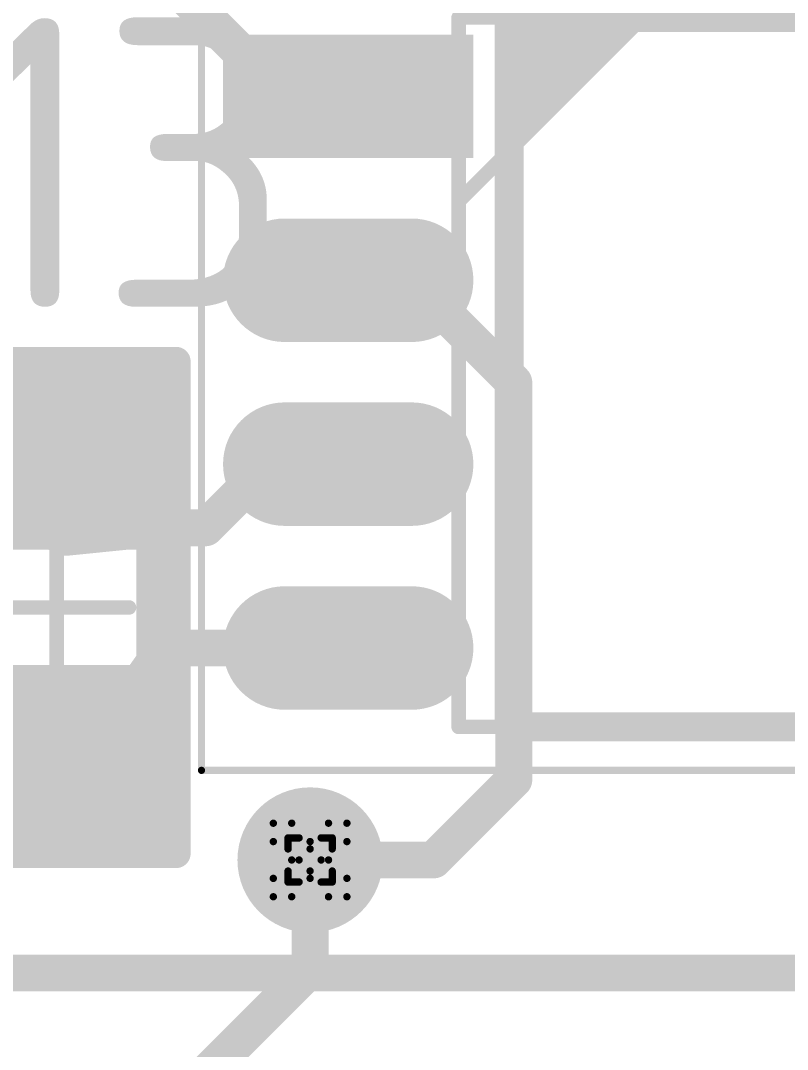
# Model space of a CAD drawing. Header units: millimetres. Extents: x 3219 to 51106, y -14166 to 2063.
# Drawn here: x 5556.98 to 5562.27, y 1771.06 to 1778.16 of the extents above; entities that cross this region are included whole.
import ezdxf

# ---------------------------------------------------------------- set-up
doc = ezdxf.new("R2010")
doc.units = ezdxf.units.MM
doc.layers.get('0').update_dxf_attribs({"lineweight": 53})
for name, color, linetype in [('Bottom Layer', 5, 'Continuous'), ('Bottom Solder', 6, 'Continuous'), ('Drill Drawing', 1, 'Continuous'), ('Mechanical 13', 56, 'Continuous'), ('Mechanical 15', 56, 'Continuous'), ('Top Layer', 1, 'Continuous'), ('Top Overlay', 2, 'Continuous'), ('Top Paste', 8, 'Continuous'), ('Top Solder', 216, 'Continuous')]:
    doc.layers.add(name, color=color, linetype=linetype)
doc.styles.add('GOST type B', font='GOST_B.TTF', dxfattribs={"height": 3.5})

# ---------------------------------------------------------------- blocks, each defined once
blk = doc.blocks.new('8_SOIC_107')
at = {"layer": 'Top Layer'}
blk.add_hatch(color=1, dxfattribs=at).paths.add_polyline_path([(-3.4745, 2.23), (-1.9495, 2.23), (-1.9495, 1.58), (-3.4745, 1.58)])
h = blk.add_hatch(color=1, dxfattribs=at)
edge = h.paths.add_edge_path()
edge.add_arc((2.2745, 1.905), 0.325, 90, 270)
edge.add_line((2.2745, 1.58), (3.1495, 1.58))
edge.add_arc((3.1495, 1.905), 0.325, 270, 450)
edge.add_line((3.1495, 2.23), (2.2745, 2.23))
h = blk.add_hatch(color=1, dxfattribs=at)
edge = h.paths.add_edge_path()
edge.add_arc((-3.1495, 0.635), 0.325, 90, 270)
edge.add_line((-3.1495, 0.31), (-2.2745, 0.31))
edge.add_arc((-2.2745, 0.635), 0.325, 270, 450)
edge.add_line((-2.2745, 0.96), (-3.1495, 0.96))
h = blk.add_hatch(color=1, dxfattribs=at)
edge = h.paths.add_edge_path()
edge.add_arc((2.2745, 0.635), 0.325, 90, 270)
edge.add_line((2.2745, 0.31), (3.1495, 0.31))
edge.add_arc((3.1495, 0.635), 0.325, 270, 450)
edge.add_line((3.1495, 0.96), (2.2745, 0.96))
h = blk.add_hatch(color=1, dxfattribs=at)
edge = h.paths.add_edge_path()
edge.add_arc((-3.1495, -0.635), 0.325, 90, 270)
edge.add_line((-3.1495, -0.96), (-2.2745, -0.96))
edge.add_arc((-2.2745, -0.635), 0.325, 270, 450)
edge.add_line((-2.2745, -0.31), (-3.1495, -0.31))
h = blk.add_hatch(color=1, dxfattribs=at)
edge = h.paths.add_edge_path()
edge.add_arc((2.2745, -0.635), 0.325, 90, 270)
edge.add_line((2.2745, -0.96), (3.1495, -0.96))
edge.add_arc((3.1495, -0.635), 0.325, 270, 450)
edge.add_line((3.1495, -0.31), (2.2745, -0.31))
h = blk.add_hatch(color=1, dxfattribs=at)
edge = h.paths.add_edge_path()
edge.add_arc((-3.1495, -1.905), 0.325, 90, 270)
edge.add_line((-3.1495, -2.23), (-2.2745, -2.23))
edge.add_arc((-2.2745, -1.905), 0.325, 270, 450)
edge.add_line((-2.2745, -1.58), (-3.1495, -1.58))
h = blk.add_hatch(color=1, dxfattribs=at)
edge = h.paths.add_edge_path()
edge.add_arc((2.2745, -1.905), 0.325, 90, 270)
edge.add_line((2.2745, -2.23), (3.1495, -2.23))
edge.add_arc((3.1495, -1.905), 0.325, 270, 450)
edge.add_line((3.1495, -1.58), (2.2745, -1.58))
at = {"layer": 'Top Overlay'}
blk.add_hatch(color=2, dxfattribs=at).paths.add_polyline_path([(-1.6, 1.55), (-0.7, 2.45), (-1.6, 2.45)])
at = {"layer": 'Top Paste'}
blk.add_hatch(color=8, dxfattribs=at).paths.add_polyline_path([(-3.4745, 2.23), (-1.9495, 2.23), (-1.9495, 1.58), (-3.4745, 1.58)])
h = blk.add_hatch(color=8, dxfattribs=at)
edge = h.paths.add_edge_path()
edge.add_arc((2.2745, 1.905), 0.325, 90, 270)
edge.add_line((2.2745, 1.58), (3.1495, 1.58))
edge.add_arc((3.1495, 1.905), 0.325, 270, 450)
edge.add_line((3.1495, 2.23), (2.2745, 2.23))
h = blk.add_hatch(color=8, dxfattribs=at)
edge = h.paths.add_edge_path()
edge.add_arc((-3.1495, 0.635), 0.325, 90, 270)
edge.add_line((-3.1495, 0.31), (-2.2745, 0.31))
edge.add_arc((-2.2745, 0.635), 0.325, 270, 450)
edge.add_line((-2.2745, 0.96), (-3.1495, 0.96))
h = blk.add_hatch(color=8, dxfattribs=at)
edge = h.paths.add_edge_path()
edge.add_arc((2.2745, 0.635), 0.325, 90, 270)
edge.add_line((2.2745, 0.31), (3.1495, 0.31))
edge.add_arc((3.1495, 0.635), 0.325, 270, 450)
edge.add_line((3.1495, 0.96), (2.2745, 0.96))
h = blk.add_hatch(color=8, dxfattribs=at)
edge = h.paths.add_edge_path()
edge.add_arc((-3.1495, -0.635), 0.325, 90, 270)
edge.add_line((-3.1495, -0.96), (-2.2745, -0.96))
edge.add_arc((-2.2745, -0.635), 0.325, 270, 450)
edge.add_line((-2.2745, -0.31), (-3.1495, -0.31))
h = blk.add_hatch(color=8, dxfattribs=at)
edge = h.paths.add_edge_path()
edge.add_arc((2.2745, -0.635), 0.325, 90, 270)
edge.add_line((2.2745, -0.96), (3.1495, -0.96))
edge.add_arc((3.1495, -0.635), 0.325, 270, 450)
edge.add_line((3.1495, -0.31), (2.2745, -0.31))
h = blk.add_hatch(color=8, dxfattribs=at)
edge = h.paths.add_edge_path()
edge.add_arc((-3.1495, -1.905), 0.325, 90, 270)
edge.add_line((-3.1495, -2.23), (-2.2745, -2.23))
edge.add_arc((-2.2745, -1.905), 0.325, 270, 450)
edge.add_line((-2.2745, -1.58), (-3.1495, -1.58))
h = blk.add_hatch(color=8, dxfattribs=at)
edge = h.paths.add_edge_path()
edge.add_arc((2.2745, -1.905), 0.325, 90, 270)
edge.add_line((2.2745, -2.23), (3.1495, -2.23))
edge.add_arc((3.1495, -1.905), 0.325, 270, 450)
edge.add_line((3.1495, -1.58), (2.2745, -1.58))
at = {"layer": 'Top Solder'}
blk.add_hatch(color=216, dxfattribs=at).paths.add_polyline_path([(-3.5761, 2.3316), (-1.8479, 2.3316), (-1.8479, 1.4784), (-3.5761, 1.4784)])
h = blk.add_hatch(color=216, dxfattribs=at)
edge = h.paths.add_edge_path()
edge.add_arc((2.2745, 1.905), 0.4266, 90, 270)
edge.add_line((2.2745, 1.4784), (3.1495, 1.4784))
edge.add_arc((3.1495, 1.905), 0.4266, 270, 450)
edge.add_line((3.1495, 2.3316), (2.2745, 2.3316))
h = blk.add_hatch(color=216, dxfattribs=at)
edge = h.paths.add_edge_path()
edge.add_arc((-3.1495, 0.635), 0.4266, 90, 270)
edge.add_line((-3.1495, 0.2084), (-2.2745, 0.2084))
edge.add_arc((-2.2745, 0.635), 0.4266, 270, 450)
edge.add_line((-2.2745, 1.0616), (-3.1495, 1.0616))
h = blk.add_hatch(color=216, dxfattribs=at)
edge = h.paths.add_edge_path()
edge.add_arc((2.2745, 0.635), 0.4266, 90, 270)
edge.add_line((2.2745, 0.2084), (3.1495, 0.2084))
edge.add_arc((3.1495, 0.635), 0.4266, 270, 450)
edge.add_line((3.1495, 1.0616), (2.2745, 1.0616))
h = blk.add_hatch(color=216, dxfattribs=at)
edge = h.paths.add_edge_path()
edge.add_arc((-3.1495, -0.635), 0.4266, 90, 270)
edge.add_line((-3.1495, -1.0616), (-2.2745, -1.0616))
edge.add_arc((-2.2745, -0.635), 0.4266, 270, 450)
edge.add_line((-2.2745, -0.2084), (-3.1495, -0.2084))
h = blk.add_hatch(color=216, dxfattribs=at)
edge = h.paths.add_edge_path()
edge.add_arc((2.2745, -0.635), 0.4266, 90, 270)
edge.add_line((2.2745, -1.0616), (3.1495, -1.0616))
edge.add_arc((3.1495, -0.635), 0.4266, 270, 450)
edge.add_line((3.1495, -0.2084), (2.2745, -0.2084))
h = blk.add_hatch(color=216, dxfattribs=at)
edge = h.paths.add_edge_path()
edge.add_arc((-3.1495, -1.905), 0.4266, 90, 270)
edge.add_line((-3.1495, -2.3316), (-2.2745, -2.3316))
edge.add_arc((-2.2745, -1.905), 0.4266, 270, 450)
edge.add_line((-2.2745, -1.4784), (-3.1495, -1.4784))
h = blk.add_hatch(color=216, dxfattribs=at)
edge = h.paths.add_edge_path()
edge.add_arc((2.2745, -1.905), 0.4266, 90, 270)
edge.add_line((2.2745, -2.3316), (3.1495, -2.3316))
edge.add_arc((3.1495, -1.905), 0.4266, 270, 450)
edge.add_line((3.1495, -1.4784), (2.2745, -1.4784))
at = {"layer": 'Mechanical 13'}
for points in [[(-1.95, 1.18, 0.1, 0.1, 0), (-0.68, 2.45, 0.1, 0.1, 0)], [(-1.95, -2.45, 0.1, 0.1, 0), (-1.95, 2.45, 0.1, 0.1, 0)], [(-1.95, 2.45, 0.1, 0.1, 0), (1.95, 2.45, 0.1, 0.1, 0)], [(1.95, -2.45, 0.1, 0.1, 0), (1.95, 2.45, 0.1, 0.1, 0)], [(-1.575, 1.625, 0.1, 0.1, 0), (-1.525, 1.625, 0.1, 0.1, 0)], [(-1.95, -2.45, 0.1, 0.1, 0), (1.95, -2.45, 0.1, 0.1, 0)]]:
    blk.add_lwpolyline(points, format="xyseb", dxfattribs=at)
for points in [[(-1.975, 2.45, 0.05, 0.05, 1), (-1.925, 2.45, 0.05, 0.05, 1)], [(-1.975, 2.45, 0.05, 0.05, 1), (-1.925, 2.45, 0.05, 0.05, 1)], [(-0.705, 2.45, 0.05, 0.05, 1), (-0.655, 2.45, 0.05, 0.05, 1)], [(1.925, 2.45, 0.05, 0.05, 1), (1.975, 2.45, 0.05, 0.05, 1)], [(1.925, 2.45, 0.05, 0.05, 1), (1.975, 2.45, 0.05, 0.05, 1)], [(-1.6, 1.625, 0.05, 0.05, 1), (-1.55, 1.625, 0.05, 0.05, 1)], [(-1.55, 1.625, 0.05, 0.05, 1), (-1.5, 1.625, 0.05, 0.05, 1)], [(-1.975, 1.18, 0.05, 0.05, 1), (-1.925, 1.18, 0.05, 0.05, 1)], [(-1.975, -2.45, 0.05, 0.05, 1), (-1.925, -2.45, 0.05, 0.05, 1)], [(-1.975, -2.45, 0.05, 0.05, 1), (-1.925, -2.45, 0.05, 0.05, 1)], [(1.925, -2.45, 0.05, 0.05, 1), (1.975, -2.45, 0.05, 0.05, 1)], [(1.925, -2.45, 0.05, 0.05, 1), (1.975, -2.45, 0.05, 0.05, 1)]]:
    blk.add_lwpolyline(points, format="xyseb", close=True, dxfattribs=at)
at = {"layer": 'Mechanical 15'}
for points in [[(-3.725, -2.75, 0.05, 0.05, 0), (-3.725, 2.75, 0.05, 0.05, 0)], [(-3.725, 2.75, 0.05, 0.05, 0), (3.725, 2.75, 0.05, 0.05, 0)], [(3.725, -2.75, 0.05, 0.05, 0), (3.725, 2.75, 0.05, 0.05, 0)], [(-3.725, -2.75, 0.05, 0.05, 0), (3.725, -2.75, 0.05, 0.05, 0)]]:
    blk.add_lwpolyline(points, format="xyseb", dxfattribs=at)
for points in [[(-3.7375, 2.75, 0.025, 0.025, 1), (-3.7125, 2.75, 0.025, 0.025, 1)], [(-3.7375, 2.75, 0.025, 0.025, 1), (-3.7125, 2.75, 0.025, 0.025, 1)], [(3.7125, 2.75, 0.025, 0.025, 1), (3.7375, 2.75, 0.025, 0.025, 1)], [(3.7125, 2.75, 0.025, 0.025, 1), (3.7375, 2.75, 0.025, 0.025, 1)], [(-3.7375, -2.75, 0.025, 0.025, 1), (-3.7125, -2.75, 0.025, 0.025, 1)], [(-3.7375, -2.75, 0.025, 0.025, 1), (-3.7125, -2.75, 0.025, 0.025, 1)], [(3.7125, -2.75, 0.025, 0.025, 1), (3.7375, -2.75, 0.025, 0.025, 1)], [(3.7125, -2.75, 0.025, 0.025, 1), (3.7375, -2.75, 0.025, 0.025, 1)]]:
    blk.add_lwpolyline(points, format="xyseb", close=True, dxfattribs=at)
at = {"layer": 'Top Overlay'}
for points in [[(-1.6, -2.45, 0.2, 0.2, 0), (-1.6, 2.45, 0.2, 0.2, 0)], [(-1.6, 2.45, 0.2, 0.2, 0), (1.6, 2.45, 0.2, 0.2, 0)], [(-1.6, 1.55, 0.1, 0.1, 0), (-0.7, 2.45, 0.1, 0.1, 0)], [(-0.7, 2.45, 0.1, 0.1, 0), (-0.6, 2.45, 0.1, 0.1, 0)], [(1.6, -2.45, 0.2, 0.2, 0), (1.6, 2.45, 0.2, 0.2, 0)], [(-1.6, -2.45, 0.2, 0.2, 0), (1.6, -2.45, 0.2, 0.2, 0)]]:
    blk.add_lwpolyline(points, format="xyseb", dxfattribs=at)
for points in [[(-1.65, 2.45, 0.1, 0.1, 1), (-1.55, 2.45, 0.1, 0.1, 1)], [(-1.65, 2.45, 0.1, 0.1, 1), (-1.55, 2.45, 0.1, 0.1, 1)], [(-0.725, 2.45, 0.05, 0.05, 1), (-0.675, 2.45, 0.05, 0.05, 1)], [(-0.725, 2.45, 0.05, 0.05, 1), (-0.675, 2.45, 0.05, 0.05, 1)], [(-0.625, 2.45, 0.05, 0.05, 1), (-0.575, 2.45, 0.05, 0.05, 1)], [(1.55, 2.45, 0.1, 0.1, 1), (1.65, 2.45, 0.1, 0.1, 1)], [(1.55, 2.45, 0.1, 0.1, 1), (1.65, 2.45, 0.1, 0.1, 1)], [(-1.625, 1.55, 0.05, 0.05, 1), (-1.575, 1.55, 0.05, 0.05, 1)], [(-1.65, -2.45, 0.1, 0.1, 1), (-1.55, -2.45, 0.1, 0.1, 1)], [(-1.65, -2.45, 0.1, 0.1, 1), (-1.55, -2.45, 0.1, 0.1, 1)], [(1.55, -2.45, 0.1, 0.1, 1), (1.65, -2.45, 0.1, 0.1, 1)], [(1.55, -2.45, 0.1, 0.1, 1), (1.65, -2.45, 0.1, 0.1, 1)]]:
    blk.add_lwpolyline(points, format="xyseb", close=True, dxfattribs=at)
blk = doc.blocks.new('CAP__0805_116')
at = {"layer": 'Top Layer'}
for points in [[(-1.5, -0.625), (-1.5, 0.625), (-0.5, 0.625), (-0.5, -0.625)], [(0.5, -0.625), (0.5, 0.625), (1.5, 0.625), (1.5, -0.625)]]:
    blk.add_hatch(color=1, dxfattribs=at).paths.add_polyline_path(points)
at = {"layer": 'Top Paste'}
for points in [[(-1.5, -0.625), (-1.5, 0.625), (-0.5, 0.625), (-0.5, -0.625)], [(0.5, -0.625), (0.5, 0.625), (1.5, 0.625), (1.5, -0.625)]]:
    blk.add_hatch(color=8, dxfattribs=at).paths.add_polyline_path(points)
at = {"layer": 'Top Solder'}
for points in [[(-1.6016, -0.7266), (-1.6016, 0.7266), (-0.3984, 0.7266), (-0.3984, -0.7266)], [(0.3984, -0.7266), (0.3984, 0.7266), (1.6016, 0.7266), (1.6016, -0.7266)]]:
    blk.add_hatch(color=216, dxfattribs=at).paths.add_polyline_path(points)
at = {"layer": 'Mechanical 13'}
for points in [[(-0.9492, 0.6, 0.1, 0.1, 0), (1.05, 0.6, 0.1, 0.1, 0)], [(-0.9492, 0.6, 0.1, 0.1, 0), (-0.9492, -0.6, 0.1, 0.1, 0)], [(1.05, 0.6, 0.1, 0.1, 0), (1.05, -0.6, 0.1, 0.1, 0)], [(-0.9492, -0.6, 0.1, 0.1, 0), (1.05, -0.6, 0.1, 0.1, 0)]]:
    blk.add_lwpolyline(points, format="xyseb", dxfattribs=at)
for points in [[(-0.9742, 0.6, 0.05, 0.05, 1), (-0.9242, 0.6, 0.05, 0.05, 1)], [(-0.9742, 0.6, 0.05, 0.05, 1), (-0.9242, 0.6, 0.05, 0.05, 1)], [(1.025, 0.6, 0.05, 0.05, 1), (1.075, 0.6, 0.05, 0.05, 1)], [(1.025, 0.6, 0.05, 0.05, 1), (1.075, 0.6, 0.05, 0.05, 1)], [(-0.9742, -0.6, 0.05, 0.05, 1), (-0.9242, -0.6, 0.05, 0.05, 1)], [(-0.9742, -0.6, 0.05, 0.05, 1), (-0.9242, -0.6, 0.05, 0.05, 1)], [(1.025, -0.6, 0.05, 0.05, 1), (1.075, -0.6, 0.05, 0.05, 1)], [(1.025, -0.6, 0.05, 0.05, 1), (1.075, -0.6, 0.05, 0.05, 1)]]:
    blk.add_lwpolyline(points, format="xyseb", close=True, dxfattribs=at)
at = {"layer": 'Mechanical 15'}
for points in [[(-1.7, 0.7, 0.1, 0.1, 0), (-1.7, -0.7, 0.1, 0.1, 0)], [(1.7, 0.7, 0.1, 0.1, 0), (-1.7, 0.7, 0.1, 0.1, 0)], [(1.7, 0.7, 0.1, 0.1, 0), (1.7, -0.7, 0.1, 0.1, 0)], [(0, 0.5, 0.1, 0.1, 0), (0, -0.5, 0.1, 0.1, 0)], [(-0.5, 0, 0.1, 0.1, 0), (0.5, 0, 0.1, 0.1, 0)], [(1.7, -0.7, 0.1, 0.1, 0), (-1.7, -0.7, 0.1, 0.1, 0)]]:
    blk.add_lwpolyline(points, format="xyseb", dxfattribs=at)
for points in [[(-1.725, 0.7, 0.05, 0.05, 1), (-1.675, 0.7, 0.05, 0.05, 1)], [(-1.725, 0.7, 0.05, 0.05, 1), (-1.675, 0.7, 0.05, 0.05, 1)], [(1.675, 0.7, 0.05, 0.05, 1), (1.725, 0.7, 0.05, 0.05, 1)], [(1.675, 0.7, 0.05, 0.05, 1), (1.725, 0.7, 0.05, 0.05, 1)], [(-0.025, 0.5, 0.05, 0.05, 1), (0.025, 0.5, 0.05, 0.05, 1)], [(-0.525, 0, 0.05, 0.05, 1), (-0.475, 0, 0.05, 0.05, 1)], [(0.475, 0, 0.05, 0.05, 1), (0.525, 0, 0.05, 0.05, 1)], [(-0.025, -0.5, 0.05, 0.05, 1), (0.025, -0.5, 0.05, 0.05, 1)], [(-1.725, -0.7, 0.05, 0.05, 1), (-1.675, -0.7, 0.05, 0.05, 1)], [(-1.725, -0.7, 0.05, 0.05, 1), (-1.675, -0.7, 0.05, 0.05, 1)], [(1.675, -0.7, 0.05, 0.05, 1), (1.725, -0.7, 0.05, 0.05, 1)], [(1.675, -0.7, 0.05, 0.05, 1), (1.725, -0.7, 0.05, 0.05, 1)]]:
    blk.add_lwpolyline(points, format="xyseb", close=True, dxfattribs=at)
at = {"layer": 'Top Overlay'}
for points in [[(-1.7, 0.825, 0.2, 0.2, 0), (1.7, 0.825, 0.2, 0.2, 0)], [(-1.7, 0.825, 0.2, 0.2, 0), (-1.7, -0.825, 0.2, 0.2, 0)], [(1.7, 0.825, 0.2, 0.2, 0), (1.7, -0.825, 0.2, 0.2, 0)], [(-1.7, -0.825, 0.2, 0.2, 0), (1.7, -0.825, 0.2, 0.2, 0)]]:
    blk.add_lwpolyline(points, format="xyseb", dxfattribs=at)
for points in [[(-1.75, 0.825, 0.1, 0.1, 1), (-1.65, 0.825, 0.1, 0.1, 1)], [(-1.75, 0.825, 0.1, 0.1, 1), (-1.65, 0.825, 0.1, 0.1, 1)], [(1.65, 0.825, 0.1, 0.1, 1), (1.75, 0.825, 0.1, 0.1, 1)], [(1.65, 0.825, 0.1, 0.1, 1), (1.75, 0.825, 0.1, 0.1, 1)], [(-1.75, -0.825, 0.1, 0.1, 1), (-1.65, -0.825, 0.1, 0.1, 1)], [(-1.75, -0.825, 0.1, 0.1, 1), (-1.65, -0.825, 0.1, 0.1, 1)], [(1.65, -0.825, 0.1, 0.1, 1), (1.75, -0.825, 0.1, 0.1, 1)], [(1.65, -0.825, 0.1, 0.1, 1), (1.75, -0.825, 0.1, 0.1, 1)]]:
    blk.add_lwpolyline(points, format="xyseb", close=True, dxfattribs=at)

msp = doc.modelspace()

# ---------------------------------------------------------------- hatches: boundary and pattern name
at = {"layer": 'Bottom Layer'}
h = msp.add_hatch(color=5, dxfattribs=at)
edge = h.paths.add_edge_path()
edge.add_arc((5558.9785, 1772.3641), 0.4, 0, 360)
at = {"layer": 'Bottom Solder'}
h = msp.add_hatch(color=6, dxfattribs=at)
edge = h.paths.add_edge_path()
edge.add_arc((5558.9785, 1772.3641), 0.5016, 0, 360)
at = {"layer": 'Top Layer'}
h = msp.add_hatch(color=1, dxfattribs=at)
edge = h.paths.add_edge_path()
edge.add_arc((5558.9785, 1772.3641), 0.4, 0, 360)
at = {"layer": 'Top Solder'}
h = msp.add_hatch(color=216, dxfattribs=at)
edge = h.paths.add_edge_path()
edge.add_arc((5558.9785, 1772.3641), 0.5016, 0, 360)

# ---------------------------------------------------------------- linework, layer by layer
at = {"layer": 'Bottom Layer'}
for points in [[(5558.9785, 1771.6081, 0.254, 0.254, 0), (5558.9785, 1772.3641, 0.254, 0.254, 0)], [(5552.4785, 1765.1081, 0.254, 0.254, 0), (5558.9785, 1771.6081, 0.254, 0.254, 0)]]:
    msp.add_lwpolyline(points, format="xyseb", dxfattribs=at)
for points in [[(5558.915, 1772.3641, 0.127, 0.127, 1), (5559.042, 1772.3641, 0.127, 0.127, 1)], [(5558.915, 1771.6081, 0.127, 0.127, 1), (5559.042, 1771.6081, 0.127, 0.127, 1)], [(5558.915, 1771.6081, 0.127, 0.127, 1), (5559.042, 1771.6081, 0.127, 0.127, 1)]]:
    msp.add_lwpolyline(points, format="xyseb", close=True, dxfattribs=at)
at = {"layer": 'Drill Drawing'}
for points in [[(5558.7245, 1772.4911, 0.0508, 0.0508, 0), (5558.7245, 1772.6181, 0.0508, 0.0508, 0)], [(5558.7245, 1772.6181, 0.0508, 0.0508, 0), (5558.8515, 1772.6181, 0.0508, 0.0508, 0)], [(5558.8515, 1772.6181, 0.0508, 0.0508, 0), (5558.9785, 1772.4911, 0.0508, 0.0508, 0)], [(5558.9785, 1772.4911, 0.0508, 0.0508, 0), (5559.1055, 1772.6181, 0.0508, 0.0508, 0)], [(5559.1055, 1772.6181, 0.0508, 0.0508, 0), (5559.2325, 1772.6181, 0.0508, 0.0508, 0)], [(5559.2325, 1772.4911, 0.0508, 0.0508, 0), (5559.2325, 1772.6181, 0.0508, 0.0508, 0)], [(5558.7245, 1772.4911, 0.0508, 0.0508, 0), (5558.8515, 1772.3641, 0.0508, 0.0508, 0)], [(5558.8261, 1772.4403, 0.0508, 0.0508, 0), (5558.8261, 1772.5165, 0.0508, 0.0508, 0)], [(5558.8261, 1772.5165, 0.0508, 0.0508, 0), (5558.9023, 1772.5165, 0.0508, 0.0508, 0)], [(5558.9023, 1772.5165, 0.0508, 0.0508, 0), (5558.9785, 1772.4403, 0.0508, 0.0508, 0)], [(5558.9785, 1772.4403, 0.0508, 0.0508, 0), (5559.0547, 1772.5165, 0.0508, 0.0508, 0)], [(5559.0547, 1772.5165, 0.0508, 0.0508, 0), (5559.1309, 1772.5165, 0.0508, 0.0508, 0)], [(5559.1055, 1772.3641, 0.0508, 0.0508, 0), (5559.2325, 1772.4911, 0.0508, 0.0508, 0)], [(5559.1309, 1772.4403, 0.0508, 0.0508, 0), (5559.1309, 1772.5165, 0.0508, 0.0508, 0)], [(5558.8261, 1772.4403, 0.0508, 0.0508, 0), (5558.9023, 1772.3641, 0.0508, 0.0508, 0)], [(5559.0547, 1772.3641, 0.0508, 0.0508, 0), (5559.1309, 1772.4403, 0.0508, 0.0508, 0)], [(5558.7245, 1772.2371, 0.0508, 0.0508, 0), (5558.8515, 1772.3641, 0.0508, 0.0508, 0)], [(5558.8261, 1772.2879, 0.0508, 0.0508, 0), (5558.9023, 1772.3641, 0.0508, 0.0508, 0)], [(5559.0547, 1772.3641, 0.0508, 0.0508, 0), (5559.1309, 1772.2879, 0.0508, 0.0508, 0)], [(5559.1055, 1772.3641, 0.0508, 0.0508, 0), (5559.2325, 1772.2371, 0.0508, 0.0508, 0)], [(5558.8261, 1772.2117, 0.0508, 0.0508, 0), (5558.8261, 1772.2879, 0.0508, 0.0508, 0)], [(5558.9023, 1772.2117, 0.0508, 0.0508, 0), (5558.9785, 1772.2879, 0.0508, 0.0508, 0)], [(5558.9785, 1772.2879, 0.0508, 0.0508, 0), (5559.0547, 1772.2117, 0.0508, 0.0508, 0)], [(5559.1309, 1772.2117, 0.0508, 0.0508, 0), (5559.1309, 1772.2879, 0.0508, 0.0508, 0)], [(5558.7245, 1772.1101, 0.0508, 0.0508, 0), (5558.7245, 1772.2371, 0.0508, 0.0508, 0)], [(5558.8261, 1772.2117, 0.0508, 0.0508, 0), (5558.9023, 1772.2117, 0.0508, 0.0508, 0)], [(5558.8515, 1772.1101, 0.0508, 0.0508, 0), (5558.9785, 1772.2371, 0.0508, 0.0508, 0)], [(5558.9785, 1772.2371, 0.0508, 0.0508, 0), (5559.1055, 1772.1101, 0.0508, 0.0508, 0)], [(5559.0547, 1772.2117, 0.0508, 0.0508, 0), (5559.1309, 1772.2117, 0.0508, 0.0508, 0)], [(5559.2325, 1772.1101, 0.0508, 0.0508, 0), (5559.2325, 1772.2371, 0.0508, 0.0508, 0)], [(5558.7245, 1772.1101, 0.0508, 0.0508, 0), (5558.8515, 1772.1101, 0.0508, 0.0508, 0)], [(5559.1055, 1772.1101, 0.0508, 0.0508, 0), (5559.2325, 1772.1101, 0.0508, 0.0508, 0)]]:
    msp.add_lwpolyline(points, format="xyseb", dxfattribs=at)
for points in [[(5558.7118, 1772.6181, 0.0254, 0.0254, 1), (5558.7372, 1772.6181, 0.0254, 0.0254, 1)], [(5558.7118, 1772.6181, 0.0254, 0.0254, 1), (5558.7372, 1772.6181, 0.0254, 0.0254, 1)], [(5558.8388, 1772.6181, 0.0254, 0.0254, 1), (5558.8642, 1772.6181, 0.0254, 0.0254, 1)], [(5558.8388, 1772.6181, 0.0254, 0.0254, 1), (5558.8642, 1772.6181, 0.0254, 0.0254, 1)], [(5559.0928, 1772.6181, 0.0254, 0.0254, 1), (5559.1182, 1772.6181, 0.0254, 0.0254, 1)], [(5559.0928, 1772.6181, 0.0254, 0.0254, 1), (5559.1182, 1772.6181, 0.0254, 0.0254, 1)], [(5559.2198, 1772.6181, 0.0254, 0.0254, 1), (5559.2452, 1772.6181, 0.0254, 0.0254, 1)], [(5559.2198, 1772.6181, 0.0254, 0.0254, 1), (5559.2452, 1772.6181, 0.0254, 0.0254, 1)], [(5558.7118, 1772.4911, 0.0254, 0.0254, 1), (5558.7372, 1772.4911, 0.0254, 0.0254, 1)], [(5558.7118, 1772.4911, 0.0254, 0.0254, 1), (5558.7372, 1772.4911, 0.0254, 0.0254, 1)], [(5558.8134, 1772.5165, 0.0254, 0.0254, 1), (5558.8388, 1772.5165, 0.0254, 0.0254, 1)], [(5558.8134, 1772.5165, 0.0254, 0.0254, 1), (5558.8388, 1772.5165, 0.0254, 0.0254, 1)], [(5558.8896, 1772.5165, 0.0254, 0.0254, 1), (5558.915, 1772.5165, 0.0254, 0.0254, 1)], [(5558.8896, 1772.5165, 0.0254, 0.0254, 1), (5558.915, 1772.5165, 0.0254, 0.0254, 1)], [(5558.9658, 1772.4911, 0.0254, 0.0254, 1), (5558.9912, 1772.4911, 0.0254, 0.0254, 1)], [(5558.9658, 1772.4911, 0.0254, 0.0254, 1), (5558.9912, 1772.4911, 0.0254, 0.0254, 1)], [(5559.042, 1772.5165, 0.0254, 0.0254, 1), (5559.0674, 1772.5165, 0.0254, 0.0254, 1)], [(5559.042, 1772.5165, 0.0254, 0.0254, 1), (5559.0674, 1772.5165, 0.0254, 0.0254, 1)], [(5559.1182, 1772.5165, 0.0254, 0.0254, 1), (5559.1436, 1772.5165, 0.0254, 0.0254, 1)], [(5559.1182, 1772.5165, 0.0254, 0.0254, 1), (5559.1436, 1772.5165, 0.0254, 0.0254, 1)], [(5559.2198, 1772.4911, 0.0254, 0.0254, 1), (5559.2452, 1772.4911, 0.0254, 0.0254, 1)], [(5559.2198, 1772.4911, 0.0254, 0.0254, 1), (5559.2452, 1772.4911, 0.0254, 0.0254, 1)], [(5558.8134, 1772.4403, 0.0254, 0.0254, 1), (5558.8388, 1772.4403, 0.0254, 0.0254, 1)], [(5558.8134, 1772.4403, 0.0254, 0.0254, 1), (5558.8388, 1772.4403, 0.0254, 0.0254, 1)], [(5558.9658, 1772.4403, 0.0254, 0.0254, 1), (5558.9912, 1772.4403, 0.0254, 0.0254, 1)], [(5558.9658, 1772.4403, 0.0254, 0.0254, 1), (5558.9912, 1772.4403, 0.0254, 0.0254, 1)], [(5559.1182, 1772.4403, 0.0254, 0.0254, 1), (5559.1436, 1772.4403, 0.0254, 0.0254, 1)], [(5559.1182, 1772.4403, 0.0254, 0.0254, 1), (5559.1436, 1772.4403, 0.0254, 0.0254, 1)], [(5558.8388, 1772.3641, 0.0254, 0.0254, 1), (5558.8642, 1772.3641, 0.0254, 0.0254, 1)], [(5558.8388, 1772.3641, 0.0254, 0.0254, 1), (5558.8642, 1772.3641, 0.0254, 0.0254, 1)], [(5558.8896, 1772.3641, 0.0254, 0.0254, 1), (5558.915, 1772.3641, 0.0254, 0.0254, 1)], [(5558.8896, 1772.3641, 0.0254, 0.0254, 1), (5558.915, 1772.3641, 0.0254, 0.0254, 1)], [(5559.042, 1772.3641, 0.0254, 0.0254, 1), (5559.0674, 1772.3641, 0.0254, 0.0254, 1)], [(5559.042, 1772.3641, 0.0254, 0.0254, 1), (5559.0674, 1772.3641, 0.0254, 0.0254, 1)], [(5559.0928, 1772.3641, 0.0254, 0.0254, 1), (5559.1182, 1772.3641, 0.0254, 0.0254, 1)], [(5559.0928, 1772.3641, 0.0254, 0.0254, 1), (5559.1182, 1772.3641, 0.0254, 0.0254, 1)], [(5558.8134, 1772.2879, 0.0254, 0.0254, 1), (5558.8388, 1772.2879, 0.0254, 0.0254, 1)], [(5558.8134, 1772.2879, 0.0254, 0.0254, 1), (5558.8388, 1772.2879, 0.0254, 0.0254, 1)], [(5558.9658, 1772.2879, 0.0254, 0.0254, 1), (5558.9912, 1772.2879, 0.0254, 0.0254, 1)], [(5558.9658, 1772.2879, 0.0254, 0.0254, 1), (5558.9912, 1772.2879, 0.0254, 0.0254, 1)], [(5559.1182, 1772.2879, 0.0254, 0.0254, 1), (5559.1436, 1772.2879, 0.0254, 0.0254, 1)], [(5559.1182, 1772.2879, 0.0254, 0.0254, 1), (5559.1436, 1772.2879, 0.0254, 0.0254, 1)], [(5558.7118, 1772.2371, 0.0254, 0.0254, 1), (5558.7372, 1772.2371, 0.0254, 0.0254, 1)], [(5558.7118, 1772.2371, 0.0254, 0.0254, 1), (5558.7372, 1772.2371, 0.0254, 0.0254, 1)], [(5558.8134, 1772.2117, 0.0254, 0.0254, 1), (5558.8388, 1772.2117, 0.0254, 0.0254, 1)], [(5558.8134, 1772.2117, 0.0254, 0.0254, 1), (5558.8388, 1772.2117, 0.0254, 0.0254, 1)], [(5558.8896, 1772.2117, 0.0254, 0.0254, 1), (5558.915, 1772.2117, 0.0254, 0.0254, 1)], [(5558.8896, 1772.2117, 0.0254, 0.0254, 1), (5558.915, 1772.2117, 0.0254, 0.0254, 1)], [(5558.9658, 1772.2371, 0.0254, 0.0254, 1), (5558.9912, 1772.2371, 0.0254, 0.0254, 1)], [(5558.9658, 1772.2371, 0.0254, 0.0254, 1), (5558.9912, 1772.2371, 0.0254, 0.0254, 1)], [(5559.042, 1772.2117, 0.0254, 0.0254, 1), (5559.0674, 1772.2117, 0.0254, 0.0254, 1)], [(5559.042, 1772.2117, 0.0254, 0.0254, 1), (5559.0674, 1772.2117, 0.0254, 0.0254, 1)], [(5559.1182, 1772.2117, 0.0254, 0.0254, 1), (5559.1436, 1772.2117, 0.0254, 0.0254, 1)], [(5559.1182, 1772.2117, 0.0254, 0.0254, 1), (5559.1436, 1772.2117, 0.0254, 0.0254, 1)], [(5559.2198, 1772.2371, 0.0254, 0.0254, 1), (5559.2452, 1772.2371, 0.0254, 0.0254, 1)], [(5559.2198, 1772.2371, 0.0254, 0.0254, 1), (5559.2452, 1772.2371, 0.0254, 0.0254, 1)], [(5558.7118, 1772.1101, 0.0254, 0.0254, 1), (5558.7372, 1772.1101, 0.0254, 0.0254, 1)], [(5558.7118, 1772.1101, 0.0254, 0.0254, 1), (5558.7372, 1772.1101, 0.0254, 0.0254, 1)], [(5558.8388, 1772.1101, 0.0254, 0.0254, 1), (5558.8642, 1772.1101, 0.0254, 0.0254, 1)], [(5558.8388, 1772.1101, 0.0254, 0.0254, 1), (5558.8642, 1772.1101, 0.0254, 0.0254, 1)], [(5559.0928, 1772.1101, 0.0254, 0.0254, 1), (5559.1182, 1772.1101, 0.0254, 0.0254, 1)], [(5559.0928, 1772.1101, 0.0254, 0.0254, 1), (5559.1182, 1772.1101, 0.0254, 0.0254, 1)], [(5559.2198, 1772.1101, 0.0254, 0.0254, 1), (5559.2452, 1772.1101, 0.0254, 0.0254, 1)], [(5559.2198, 1772.1101, 0.0254, 0.0254, 1), (5559.2452, 1772.1101, 0.0254, 0.0254, 1)]]:
    msp.add_lwpolyline(points, format="xyseb", close=True, dxfattribs=at)
at = {"layer": 'Top Layer'}
for points in [[(5557.0035, 1779.4386, 0.254, 0.254, 0), (5558.804, 1777.6381, 0.254, 0.254, 0)], [(5558.804, 1777.6381, 0.254, 0.254, 0), (5559.2415, 1777.6381, 0.254, 0.254, 0)], [(5559.2415, 1776.3681, 0.254, 0.254, 0), (5559.679, 1776.3681, 0.254, 0.254, 0)], [(5559.679, 1776.3681, 0.254, 0.254, 0), (5560.385, 1775.6621, 0.254, 0.254, 0)], [(5560.385, 1772.9184, 0.254, 0.254, 0), (5560.385, 1775.6621, 0.254, 0.254, 0)], [(5557.1082, 1774.7351, 0.254, 0.254, 0), (5557.2285, 1775.1081, 0.254, 0.254, 0)], [(5558.2569, 1774.6581, 0.254, 0.254, 0), (5558.6969, 1775.0981, 0.254, 0.254, 0)], [(5558.6969, 1775.0981, 0.254, 0.254, 0), (5559.2415, 1775.0981, 0.254, 0.254, 0)], [(5557.2386, 1774.6162, 0.254, 0.254, -0.179299), (5557.1082, 1774.7351, 0.254, 0.254, 0)], [(5557.2973, 1774.5926, 0.254, 0.254, 0), (5557.9354, 1774.6568, 0.254, 0.254, 0)], [(5557.9354, 1774.6568, 0.254, 0.254, -0.025074), (5557.9608, 1774.6581, 0.254, 0.254, 0)], [(5557.9608, 1774.6581, 0.254, 0.254, 0), (5558.2569, 1774.6581, 0.254, 0.254, 0)], [(5557.2386, 1774.6162, 0.254, 0.254, 0), (5557.2973, 1774.5926, 0.254, 0.254, 0)], [(5557.9236, 1773.7532, 0.254, 0.254, 0), (5557.9985, 1773.8281, 0.254, 0.254, 0)], [(5557.9985, 1773.8281, 0.254, 0.254, 0), (5559.2415, 1773.8281, 0.254, 0.254, 0)], [(5557.7265, 1773.4811, 0.254, 0.254, 0), (5557.8965, 1773.721, 0.254, 0.254, 0)], [(5557.8965, 1773.721, 0.254, 0.254, -0.01561), (5557.9061, 1773.7336, 0.254, 0.254, 0)], [(5557.9061, 1773.7336, 0.254, 0.254, -0.025895), (5557.9236, 1773.7532, 0.254, 0.254, 0)], [(5556.4785, 1773.1081, 1, 1, 0), (5557.2285, 1773.1081, 1, 1, 0)], [(5557.2285, 1773.1081, 0.254, 0.254, 0), (5557.7265, 1773.4811, 0.254, 0.254, 0)], [(5559.8308, 1772.3641, 0.254, 0.254, 0), (5560.385, 1772.9184, 0.254, 0.254, 0)], [(5558.9785, 1772.3641, 0.254, 0.254, 0), (5559.8308, 1772.3641, 0.254, 0.254, 0)], [(5553.2535, 1771.5831, 0.254, 0.254, 0), (5562.4205, 1771.5831, 0.254, 0.254, 0)]]:
    msp.add_lwpolyline(points, format="xyseb", dxfattribs=at)
for points in [[(5558.7405, 1777.6381, 0.127, 0.127, 1), (5558.8675, 1777.6381, 0.127, 0.127, 1)], [(5558.7405, 1777.6381, 0.127, 0.127, 1), (5558.8675, 1777.6381, 0.127, 0.127, 1)], [(5559.178, 1777.6381, 0.127, 0.127, 1), (5559.305, 1777.6381, 0.127, 0.127, 1)], [(5559.178, 1776.3681, 0.127, 0.127, 1), (5559.305, 1776.3681, 0.127, 0.127, 1)], [(5559.6155, 1776.3681, 0.127, 0.127, 1), (5559.7425, 1776.3681, 0.127, 0.127, 1)], [(5559.6155, 1776.3681, 0.127, 0.127, 1), (5559.7425, 1776.3681, 0.127, 0.127, 1)], [(5560.3215, 1775.6621, 0.127, 0.127, 1), (5560.4485, 1775.6621, 0.127, 0.127, 1)], [(5560.3215, 1775.6621, 0.127, 0.127, 1), (5560.4485, 1775.6621, 0.127, 0.127, 1)], [(5557.165, 1775.1081, 0.127, 0.127, 1), (5557.292, 1775.1081, 0.127, 0.127, 1)], [(5558.6334, 1775.0981, 0.127, 0.127, 1), (5558.7604, 1775.0981, 0.127, 0.127, 1)], [(5558.6334, 1775.0981, 0.127, 0.127, 1), (5558.7604, 1775.0981, 0.127, 0.127, 1)], [(5559.178, 1775.0981, 0.127, 0.127, 1), (5559.305, 1775.0981, 0.127, 0.127, 1)], [(5557.0447, 1774.7351, 0.127, 0.127, 1), (5557.1717, 1774.7351, 0.127, 0.127, 1)], [(5557.0447, 1774.7351, 0.127, 0.127, 1), (5557.1717, 1774.7351, 0.127, 0.127, 1)], [(5557.8719, 1774.6568, 0.127, 0.127, 1), (5557.9989, 1774.6568, 0.127, 0.127, 1)], [(5557.8719, 1774.6568, 0.127, 0.127, 1), (5557.9989, 1774.6568, 0.127, 0.127, 1)], [(5557.8973, 1774.6581, 0.127, 0.127, 1), (5558.0243, 1774.6581, 0.127, 0.127, 1)], [(5557.8973, 1774.6581, 0.127, 0.127, 1), (5558.0243, 1774.6581, 0.127, 0.127, 1)], [(5558.1934, 1774.6581, 0.127, 0.127, 1), (5558.3204, 1774.6581, 0.127, 0.127, 1)], [(5558.1934, 1774.6581, 0.127, 0.127, 1), (5558.3204, 1774.6581, 0.127, 0.127, 1)], [(5557.1751, 1774.6162, 0.127, 0.127, 1), (5557.3021, 1774.6162, 0.127, 0.127, 1)], [(5557.1751, 1774.6162, 0.127, 0.127, 1), (5557.3021, 1774.6162, 0.127, 0.127, 1)], [(5557.2338, 1774.5926, 0.127, 0.127, 1), (5557.3608, 1774.5926, 0.127, 0.127, 1)], [(5557.2338, 1774.5926, 0.127, 0.127, 1), (5557.3608, 1774.5926, 0.127, 0.127, 1)], [(5557.935, 1773.8281, 0.127, 0.127, 1), (5558.062, 1773.8281, 0.127, 0.127, 1)], [(5557.935, 1773.8281, 0.127, 0.127, 1), (5558.062, 1773.8281, 0.127, 0.127, 1)], [(5559.178, 1773.8281, 0.127, 0.127, 1), (5559.305, 1773.8281, 0.127, 0.127, 1)], [(5557.833, 1773.721, 0.127, 0.127, 1), (5557.96, 1773.721, 0.127, 0.127, 1)], [(5557.833, 1773.721, 0.127, 0.127, 1), (5557.96, 1773.721, 0.127, 0.127, 1)], [(5557.8426, 1773.7336, 0.127, 0.127, 1), (5557.9696, 1773.7336, 0.127, 0.127, 1)], [(5557.8426, 1773.7336, 0.127, 0.127, 1), (5557.9696, 1773.7336, 0.127, 0.127, 1)], [(5557.8601, 1773.7532, 0.127, 0.127, 1), (5557.9871, 1773.7532, 0.127, 0.127, 1)], [(5557.8601, 1773.7532, 0.127, 0.127, 1), (5557.9871, 1773.7532, 0.127, 0.127, 1)], [(5556.9785, 1773.1081, 0.5, 0.5, 1), (5557.4785, 1773.1081, 0.5, 0.5, 1)], [(5557.663, 1773.4811, 0.127, 0.127, 1), (5557.79, 1773.4811, 0.127, 0.127, 1)], [(5557.663, 1773.4811, 0.127, 0.127, 1), (5557.79, 1773.4811, 0.127, 0.127, 1)], [(5557.165, 1773.1081, 0.127, 0.127, 1), (5557.292, 1773.1081, 0.127, 0.127, 1)], [(5560.3215, 1772.9184, 0.127, 0.127, 1), (5560.4485, 1772.9184, 0.127, 0.127, 1)], [(5560.3215, 1772.9184, 0.127, 0.127, 1), (5560.4485, 1772.9184, 0.127, 0.127, 1)], [(5558.915, 1772.3641, 0.127, 0.127, 1), (5559.042, 1772.3641, 0.127, 0.127, 1)], [(5559.7673, 1772.3641, 0.127, 0.127, 1), (5559.8943, 1772.3641, 0.127, 0.127, 1)], [(5559.7673, 1772.3641, 0.127, 0.127, 1), (5559.8943, 1772.3641, 0.127, 0.127, 1)]]:
    msp.add_lwpolyline(points, format="xyseb", close=True, dxfattribs=at)

# ---------------------------------------------------------------- block references
msp.add_blockref('8_SOIC_107', (5561.9535, 1775.7331))
at = {"rotation": 90}
msp.add_blockref('CAP__0805_116', (5557.2285, 1774.1081), dxfattribs=at)

# ---------------------------------------------------------------- texts
at = {"layer": 'Top Overlay', "style": 'GOST type B'}
msp.add_text('C13', height=2, dxfattribs=at).set_placement((5555.1953, 1776.1785))

doc.saveas('drawing.dxf')
